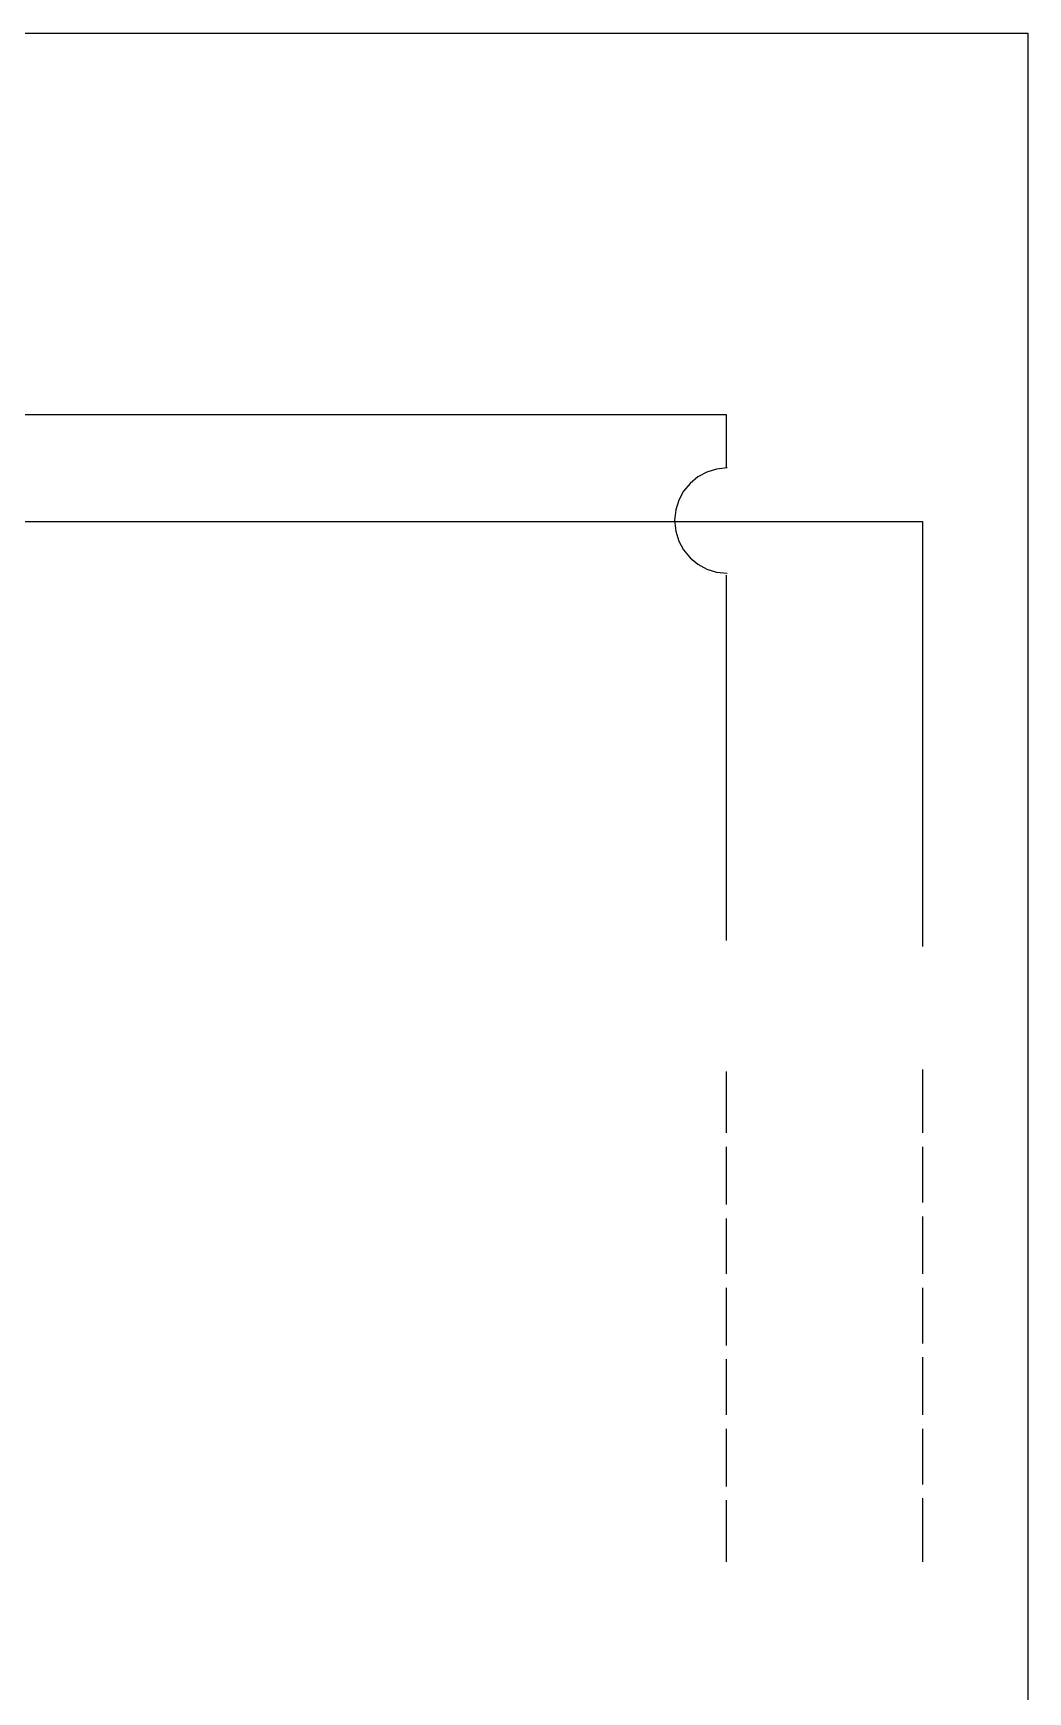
# Model space of a CAD drawing. Header units: millimetres. Extents: x 0 to 420, y 0 to 297.
# Drawn here: x 117 to 138.22, y 236.83 to 272.2 of the extents above; entities that cross this region are included whole.
import ezdxf

# ---------------------------------------------------------------- set-up
doc = ezdxf.new("R2010")
doc.units = ezdxf.units.MM
doc.layers.get('0').update_dxf_attribs({"linetype": 'CONTINUOUS'})

msp = doc.modelspace()

# ---------------------------------------------------------------- linework, layer by layer
at = {"color": 0, "true_color": 0x000007}
msp.add_lwpolyline([(138.218333, 272.203333), (138.218333, 187.113333), (40.089667, 187.113333), (40.089667, 272.203333)], close=True, dxfattribs=at)
at = {"color": 0, "true_color": 0x000096}
for points in [[(103.378, 243.289667), (103.378, 239.310333), (93.599, 239.310333), (93.599, 262.255), (93.599, 264.075333), (108.542667, 264.075333), (131.783667, 264.075333), (131.783667, 262.932333)], [(131.804833, 262.932333), (131.578751, 262.909542), (131.368175, 262.844177), (131.177616, 262.740747), (131.011586, 262.603763), (130.874598, 262.437736), (130.771162, 262.247176), (130.705793, 262.036594), (130.683, 261.8105), (130.705793, 261.584406), (130.771162, 261.373824), (130.874598, 261.183264), (131.011586, 261.017237), (131.177616, 260.880253), (131.368175, 260.776823), (131.578751, 260.711458), (131.804833, 260.688667)], [(100.838, 243.289667), (100.838, 240.834333), (96.350667, 240.834333), (96.350667, 260.942667), (96.350667, 261.789333), (135.974667, 261.789333), (135.974667, 252.73)], [(131.783667, 260.646333), (131.783667, 252.857)], [(131.783667, 250.063), (131.783667, 248.750667)], [(135.974667, 250.105333), (135.974667, 248.750667)], [(131.783667, 248.454333), (131.783667, 247.226667)], [(135.974667, 248.454333), (135.974667, 247.269)], [(131.783667, 246.930333), (131.783667, 245.745)], [(135.974667, 246.972667), (135.974667, 245.745)], [(131.783667, 245.448667), (131.783667, 244.221)], [(135.974667, 245.448667), (135.974667, 244.263333)], [(131.783667, 243.924667), (131.783667, 242.739333)], [(135.974667, 243.967), (135.974667, 242.739333)], [(131.783667, 242.443), (131.783667, 241.215333)], [(135.974667, 242.443), (135.974667, 241.257667)], [(131.783667, 240.919), (131.783667, 239.606667)], [(135.974667, 240.961333), (135.974667, 239.606667)]]:
    msp.add_lwpolyline(points, dxfattribs=at)

doc.saveas('drawing.dxf')
